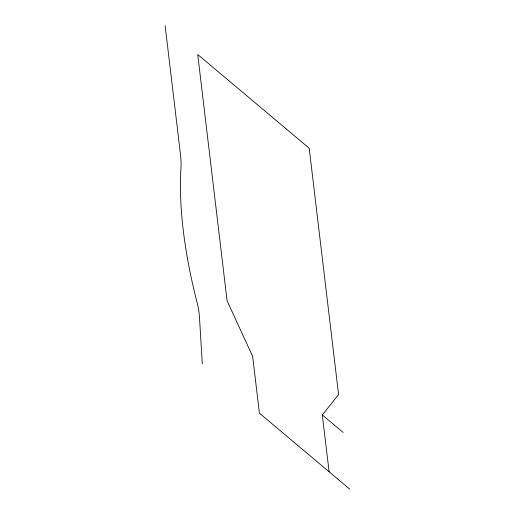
<?xml version="1.0" encoding="UTF-8"?>
<svg xmlns="http://www.w3.org/2000/svg" width="515" height="515" viewBox="0 0 515 515"><rect width="100%" height="100%" fill="white"/><g stroke="black" fill="none" stroke-linecap="round" stroke-linejoin="round"><path stroke-width="0.77" d="M329.104 471.792L322.326 414.955L338.574 394.529L309.206 148.243L197.721 54.493L227.089 300.773L252.646 356.361L259.425 413.197L349.865 489.25M322.326 414.955L343.093 432.413M165.135 25.75L180.424 153.972A69.84 26.651 67.6 0 1 180.952 168.849L180.714 172.39A295.507 112.772 67.6 0 0 195.468 296.125L196.949 301.893A49.878 19.036 67.6 0 1 199.479 317.427L202.311 363.828"/></g></svg>
